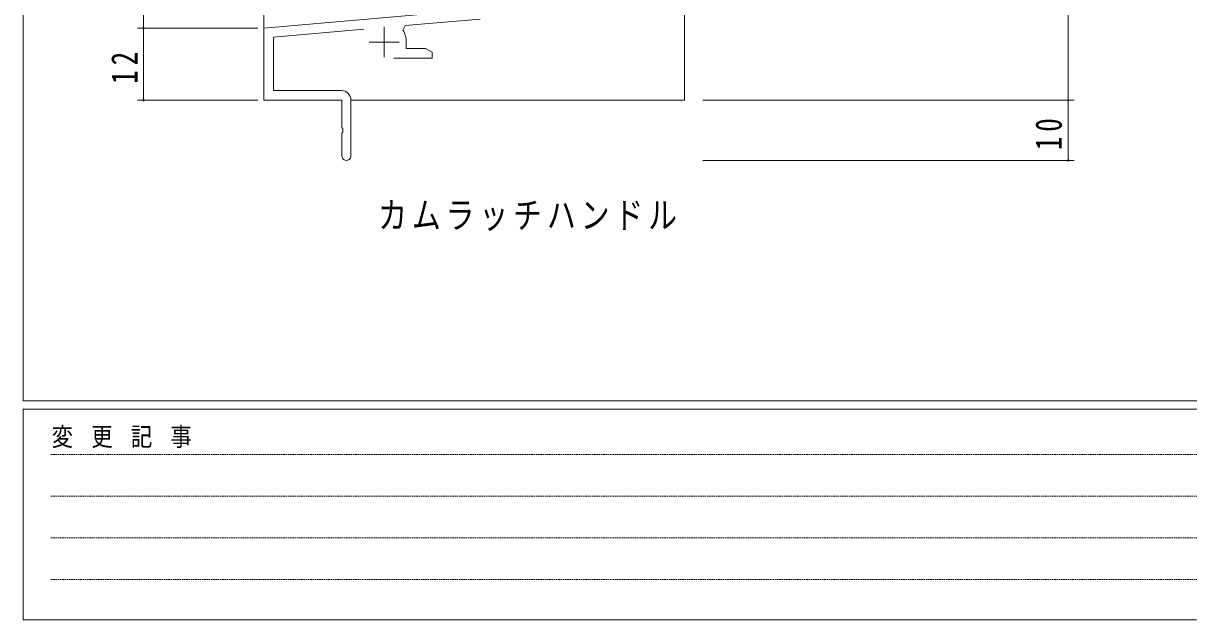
# Model space of a CAD drawing. Units: millimetres on the paper. Extents: x -397 to 397, y -282 to 282.
# Drawn here: x -393.9 to -200.1, y -282.1 to -182.9 of the extents above; entities that cross this region are included whole.
import ezdxf

# ---------------------------------------------------------------- set-up
doc = ezdxf.new("R2010")
doc.units = ezdxf.units.MM
doc.linetypes.add('USER1', pattern=[0.375, 0.25, -0.125])
for name, color, linetype, lineweight in [('0-1_YKK_ZWAK', 7, 'Continuous', 18), ('0-3_YKK_11', 7, 'Continuous', 18), ('0-4_YKK_12', 2, 'Continuous', 18), ('0-7_YKK_D', 6, 'Continuous', 18)]:
    doc.layers.add(name, color=color, linetype=linetype, lineweight=lineweight)
doc.layers.add('0-2_USER1', color=7, linetype='Continuous')
doc.styles.add('ＭＳ ゴシック', font='')
doc.styles.get('ＭＳ ゴシック').set_extended_font_data('MS Gothic')

msp = doc.modelspace()

# ---------------------------------------------------------------- linework, layer by layer
at = {"layer": '0-1_YKK_ZWAK'}
for p, q in [((-393.908, -245.688), (-393.908, 279.312)), ((376.092, -245.688), (-393.908, -245.688)), ((-393.908, -282.088), (-393.908, -247.088)), ((338.292, -247.088), (-393.908, -247.088)), ((-393.908, -282.088), (338.292, -282.088))]:
    msp.add_line(p, q, dxfattribs=at)
at = {"layer": '0-1_YKK_ZWAK', "linetype": 'USER1'}
for p, q in [((-389.31, -254.6), (-141.117, -254.6)), ((-389.31, -261.529), (-141.117, -261.529)), ((-389.31, -268.457), (-141.117, -268.457)), ((-389.31, -275.386), (-141.117, -275.386))]:
    msp.add_line(p, q, dxfattribs=at)
at = {"layer": '0-3_YKK_11'}
for p, q in [((-318.292, -180.572), (-353.908, -183.688)), ((-330.389, -183.266), (-317.922, -182.175)), ((-353.908, -183.688), (-353.908, -195.688)), ((-333.908, -183.488), (-333.908, -188.488)), ((-330.769, -184.029), (-330.389, -183.266)), ((-336.408, -185.988), (-331.408, -185.988)), ((-330.208, -187.058), (-330.208, -185.988)), ((-326.999, -187.058), (-330.208, -187.058)), ((-325.908, -187.688), (-326.999, -187.058)), ((-325.908, -188.688), (-325.908, -187.688)), ((-332.258, -188.688), (-325.908, -188.688)), ((-353.908, -195.688), (-340.908, -195.688)), ((-341.008, -194.058), (-352.278, -194.058)), ((-340.908, -195.688), (-340.908, -200.229)), ((-339.408, -204.938), (-339.408, -195.658)), ((-340.908, -200.229), (-340.788, -200.413)), ((-340.788, -200.963), (-340.908, -201.146)), ((-340.908, -201.146), (-340.908, -204.938)), ((-340.788, -200.413), (-340.788, -200.963))]:
    msp.add_line(p, q, dxfattribs=at)
msp.add_lwpolyline([(-352.278, -194.058), (-352.278, -185.181), (-337.278, -183.869)], dxfattribs=at)
for centre, radius, start, end in [((-333.908, -185.988), 3.7, 0, 31.96331), ((-341.008, -195.658), 1.6, 0.00001, 89.99999), ((-340.158, -204.938), 0.75, 179.99999, 0.00001)]:
    msp.add_arc(centre, radius, start, end, dxfattribs=at)
at = {"layer": '0-4_YKK_12'}
for p, q in [((-353.908, -195.688), (-353.908, 1.312)), ((-283.908, -135.044), (-283.908, -195.688)), ((-353.608, -195.688), (-353.908, -195.688)), ((-353.908, -195.688), (-341.208, -195.688)), ((-339.408, -195.688), (-283.908, -195.688))]:
    msp.add_line(p, q, dxfattribs=at)
at = {"layer": '0-7_YKK_D'}
for p, q in [((-220.108, -195.688), (-220.108, -140.688)), ((-373.908, -183.688), (-373.908, -170.688)), ((-354.908, -183.688), (-374.908, -183.688)), ((-354.908, -183.688), (-374.908, -183.688)), ((-373.908, -183.688), (-373.908, -195.688)), ((-354.908, -195.688), (-374.908, -195.688)), ((-280.908, -195.688), (-219.108, -195.688)), ((-280.908, -195.688), (-219.108, -195.688)), ((-220.108, -195.688), (-220.108, -205.688)), ((-280.908, -205.688), (-219.108, -205.688))]:
    msp.add_line(p, q, dxfattribs=at)
for centre, start, end in [((-373.908, -183.688), 90, 270), ((-373.908, -183.688), 90, 270), ((-373.908, -183.688), 270, 90), ((-373.908, -183.688), 270, 90), ((-373.908, -195.688), 90, 270), ((-373.908, -195.688), 270, 90), ((-220.108, -195.688), 90, 270), ((-220.108, -195.688), 90, 270), ((-220.108, -195.688), 270, 90), ((-220.108, -195.688), 270, 90), ((-220.108, -205.688), 90, 270), ((-220.108, -205.688), 270, 90)]:
    msp.add_arc(centre, 0.106, start, end, dxfattribs=at)

# ---------------------------------------------------------------- texts
at = {"layer": '0-1_YKK_ZWAK', "insert": (-389.194, -253.534), "char_height": 3.079, "attachment_point": 7, "style": 'ＭＳ ゴシック'}
msp.add_mtext('\\T1.23;\\W0.85;変\\~更\\~記\\~事', dxfattribs=at)
at = {"layer": '0-2_USER1', "insert": (-334.898, -217.431), "char_height": 4.399, "attachment_point": 7, "style": 'ＭＳ ゴシック'}
msp.add_mtext('\\T1.17;\\W0.8;カムラッチハンドル', dxfattribs=at)
at = {"layer": '0-7_YKK_D', "color": 7, "char_height": 4.399, "attachment_point": 7, "rotation": 90, "style": 'ＭＳ ゴシック'}
for s, insert in [('\\T1.37;\\W0.75;12', (-374.908, -192.94)), ('\\T1.37;\\W0.75;10', (-221.108, -203.989))]:
    msp.add_mtext(s, dxfattribs=dict(at, insert=insert))

doc.saveas('drawing.dxf')
